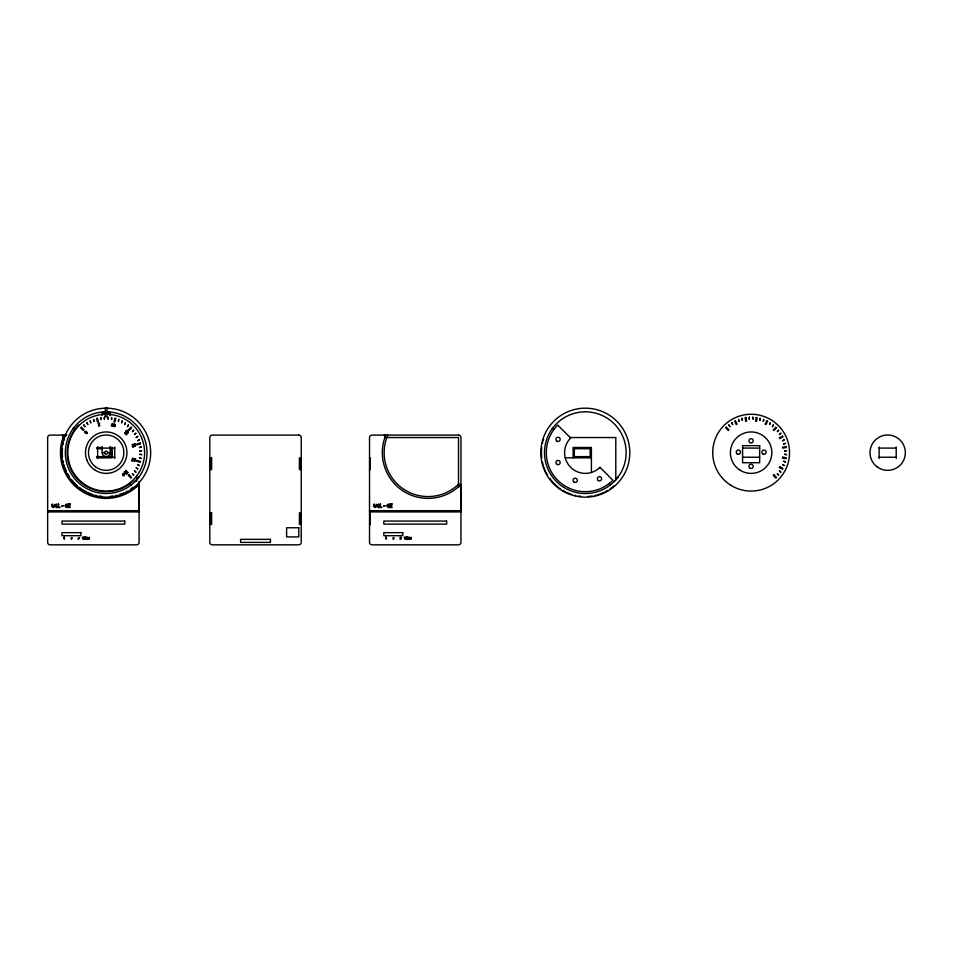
<?xml version="1.0" encoding="UTF-8"?>
<svg xmlns="http://www.w3.org/2000/svg" width="953" height="953" viewBox="0 0 953 953"><rect width="100%" height="100%" fill="white"/><g stroke="black" fill="none" stroke-linecap="round" stroke-linejoin="round"><path stroke-width="1.43" d="M47.65 510.701L139.09 510.701L139.09 484.386L136.41 486.959A45.72 45.72 0 0 1 63.16 437.177L63.958 435.104M369.514 510.701L460.954 510.701L460.954 484.386L458.274 486.959A45.72 45.72 0 0 1 385.024 437.177L385.834 435.104M63.16 437.177L63.303 435.878L62.255 435.104M385.024 437.177L385.179 435.878L384.119 435.104M65.364 436.51L65.948 435.104M387.811 435.104L386.739 437.796A43.886 43.886 0 0 0 458.083 484.66L459.072 483.695M73.131 428.659L73.512 428.147L74.977 429.243M139.209 476.667L135.052 481.551M552.275 428.659L552.657 428.147L554.122 429.243M618.354 476.667L614.197 481.551M599.497 467.768L599.973 467.315L612.898 480.252A39.013 39.013 0 0 1 559.971 482.337A39.013 39.013 0 0 1 553.753 429.732L554.491 428.755A39.013 39.013 0 0 1 557.731 425.074L570.656 438.011A20.728 20.728 0 0 0 565.808 459.691L566.046 460.299A20.728 20.728 0 0 0 599.973 467.315M136.41 486.959L137.947 486.054L139.078 487.114M458.274 486.959L459.811 486.054L460.954 487.114M105.259 412.446L102.209 412.625L102.209 415.591M102.209 413.852L105.259 413.662M104.901 413.673L104.949 413.673A39.013 39.013 0 0 0 102.495 413.828M66.924 435.104L50.092 435.104A2.442 2.442 0 0 0 47.65 437.546L47.65 542.4A2.442 2.442 0 0 0 50.092 544.83L136.648 544.83A2.442 2.442 0 0 0 139.09 542.4L139.09 481.456M386.62 437.546L458.512 437.546L458.512 485.006M569.68 437.546L615.793 437.546L615.793 479.847M96.789 447.481L102.424 447.481M109.452 447.481L112.263 447.481L112.263 457.845L96.789 457.845M97.635 448.089L114.705 448.089M742.59 448.089L759.66 448.089M879.142 448.089L896.201 448.089M96.634 448.708L102.4 448.708M102.209 446.731L102.209 452.663L104.651 452.663M107.701 452.663L110.131 452.663L110.131 446.731M96.634 456.63L111.048 456.63L111.048 448.708M97.635 457.237L114.705 457.237M742.59 457.237L759.66 457.237M879.142 457.237L896.201 457.237M565.189 457.845L591.408 457.845M47.65 511.916L139.09 511.916M369.514 511.916L460.954 511.916M109.952 412.613L106.176 412.435A40.229 40.229 0 0 1 109.952 412.613L110.131 415.591M109.845 413.828L106.176 413.65A39.013 39.013 0 0 1 109.845 413.828L110.131 413.852M78.098 538.886C79.397 535.526 80.29 539.207 78.086 538.886M409.325 539.35L408.873 537.456L407.705 537.266C407.681 541.221 407.658 537.349 408.956 539.35L409.742 539.35L409.742 537.552L410.29 538.779L410.993 537.552C410.981 542.602 411.803 534.609 410.386 538.421L409.492 537.266L409.492 539.35M87.462 539.35L87.009 537.456L85.841 537.266C85.818 541.221 85.794 537.349 87.092 539.35L87.879 539.35L87.879 537.552L88.415 538.779L89.129 537.552C89.117 542.602 89.927 534.609 88.522 538.421L87.616 537.266L87.616 539.35M609.229 483.493L610.349 484.934M130.084 483.493L131.204 484.934M86.675 459.691L86.902 460.299M896.201 447.076L896.201 458.453M879.142 447.076L879.142 458.453M591.408 472.509L591.408 447.481L573.122 447.481L573.122 457.845M370.121 457.666L370.121 469.853M370.121 512.523L370.121 524.722M136.648 475.476L136.648 481.325M114.729 447.076L114.729 458.453M97.635 447.076L97.659 458.453M106.188 414.257A38.406 38.406 0 0 1 139.65 471.521A38.406 38.406 0 0 1 73.345 472.557A38.406 38.406 0 0 1 104.985 414.281M614.34 485.589A43.886 43.886 0 0 1 609.98 488.96M607.657 490.438A43.886 43.886 0 0 1 605.238 491.772M603.999 492.379A43.886 43.886 0 0 1 601.474 493.475M600.176 493.964A43.886 43.886 0 0 1 597.555 494.81M596.233 495.179A43.886 43.886 0 0 1 594.886 495.5M592.182 496.013A43.886 43.886 0 0 1 588.072 496.465M581.187 496.358A43.886 43.886 0 0 1 578.447 496.013M575.743 495.5A43.886 43.886 0 0 1 574.397 495.179M571.752 494.404A43.886 43.886 0 0 1 570.442 493.964M569.155 493.475A43.886 43.886 0 0 1 566.63 492.379M565.391 491.772A43.886 43.886 0 0 1 562.973 490.438M560.638 488.96A43.886 43.886 0 0 1 559.518 488.174M558.41 487.34A43.886 43.886 0 0 1 549.81 478.466M547.534 475.011A43.886 43.886 0 0 1 546.2 472.593M545.604 471.354A43.886 43.886 0 0 1 545.033 470.091M544.508 468.816A43.886 43.886 0 0 1 544.02 467.53M543.567 466.231A43.886 43.886 0 0 1 543.162 464.909M542.805 463.575A43.886 43.886 0 0 1 542.483 462.241M541.769 458.167A43.886 43.886 0 0 1 541.769 447.16M542.483 443.085A43.886 43.886 0 0 1 542.805 441.751M543.162 440.417A43.886 43.886 0 0 1 543.567 439.107M110.131 452.663A3.967 3.967 0 0 1 106.176 456.63A3.967 3.967 0 0 1 102.209 452.663M133.754 480.252A39.013 39.013 0 0 1 80.838 482.337A39.013 39.013 0 0 1 74.608 429.732L75.347 428.755A39.013 39.013 0 0 1 78.587 425.074M102.388 412.613A40.229 40.229 0 0 1 104.901 412.446M133.075 487.34A43.886 43.886 0 0 1 130.847 488.96M127.321 491.129A43.886 43.886 0 0 1 126.094 491.772M123.604 492.951A43.886 43.886 0 0 1 119.733 494.404M117.088 495.179A43.886 43.886 0 0 1 115.742 495.5M113.038 496.013A43.886 43.886 0 0 1 110.298 496.358M102.042 496.358A43.886 43.886 0 0 1 99.303 496.013M96.598 495.5A43.886 43.886 0 0 1 95.252 495.179M92.608 494.404A43.886 43.886 0 0 1 91.309 493.964M90.011 493.475A43.886 43.886 0 0 1 87.485 492.379M86.246 491.772A43.886 43.886 0 0 1 85.031 491.129M83.828 490.438A43.886 43.886 0 0 1 82.649 489.723M81.505 488.96A43.886 43.886 0 0 1 79.266 487.34M77.145 485.589A43.886 43.886 0 0 1 71.487 479.562M69.116 476.178A43.886 43.886 0 0 1 67.711 473.808M66.46 471.354A43.886 43.886 0 0 1 64.875 467.53M64.423 466.231A43.886 43.886 0 0 1 64.018 464.909M63.339 462.241A43.886 43.886 0 0 1 63.053 460.895M62.469 456.797A43.886 43.886 0 0 1 62.469 448.529M63.053 444.443A43.886 43.886 0 0 1 63.339 443.085M64.018 440.417A43.886 43.886 0 0 1 64.423 439.107M106.176 411.827A40.848 40.848 0 0 1 141.759 472.712A40.848 40.848 0 0 1 71.237 473.82A40.848 40.848 0 0 1 104.89 411.839M115.122 424.669C114.491 429.35 112.895 423.346 115.122 424.669M133.873 444.372C134.909 450.257 137.172 441.644 133.873 444.372M127.75 472.354C125.951 476.238 125.212 471.27 127.75 472.354M134.242 444.336C134.73 449.018 136.505 443.062 134.242 444.336M113.431 425.788C115.885 429.612 115.408 420.19 113.431 425.788M128.143 432.34C127.273 434.902 129.417 430.244 126.165 431.34L126.785 430.244L125.665 431.364C126.213 433.794 127.547 430.565 128.143 432.34M107.892 417.223L108.106 419.058L107.892 417.223M139.805 454.271L141.616 454.676L139.805 454.271M752.822 417.223L753.037 419.058L752.822 417.223M784.736 454.271L786.547 454.676L784.736 454.271M54.559 506.15C54.13 509.676 49.675 505.376 52.498 503.982C52.594 513.107 55.488 499.813 54.559 506.15M376.423 506.15C375.994 509.676 371.539 505.376 374.362 503.982C374.458 513.107 377.352 499.813 376.423 506.15M55.524 505.4C57.656 507.556 57.883 508.973 55.048 506.138C55.643 502.91 59.134 504.006 55.524 505.4M65.507 505.4C67.639 507.556 67.854 508.973 65.03 506.138C65.626 502.91 69.116 504.006 65.507 505.4M377.388 505.4C379.52 507.556 379.747 508.973 376.911 506.138C377.519 502.91 380.997 504.006 377.388 505.4M387.371 505.4C389.503 507.556 389.729 508.973 386.894 506.138C387.49 502.91 390.98 504.006 387.371 505.4M126.189 470.83C125.748 472.414 122.663 471.437 124.795 472.712C127.237 472.176 125.462 468.816 126.189 470.83M400.927 538.624L399.95 539.184L401.213 538.648L401.07 537.325L400.01 537.266L400.927 538.624M99.696 425.288C96.527 427.861 100.553 424.99 98.088 423.323L99.684 423.323L98.469 424.43L99.696 425.288M133.039 458.846C130.061 460.633 134.111 461.788 131.669 460.573C135.838 459.549 130.573 456.88 133.039 458.846M124.712 432.674L126.225 434.902L127.225 433.901L124.712 432.674M125.486 473.26C127.869 476.703 128.75 468.34 125.486 473.26M133.015 445.099C130.573 448.065 135.945 446.326 132.574 446.85C135.29 443.872 129.918 443.872 133.015 445.099M71.951 537.837C71.523 542.328 70.427 535.896 71.951 537.837M393.815 537.837C393.398 542.34 392.279 535.824 393.815 537.837M86.854 537.849C86.127 539.279 86.008 536.587 86.854 537.849M408.718 537.849C407.991 539.279 407.872 536.587 408.718 537.849M111.596 417.593L111.608 419.451L111.596 417.593M139.46 457.774L141.223 458.369L139.46 457.774M756.217 417.545L755.646 421.155L756.551 421.297L757.123 417.688L756.217 417.545M782.627 457.19L782.484 458.095L786.094 458.667L786.237 457.762L782.627 457.19M87.354 433.031C84.162 435.759 84.781 427.909 87.354 433.031M135.314 460.692C132.205 462.693 135.85 460.609 134.23 458.596L135.767 459.012L134.504 459.024L135.314 460.692M64.149 537.17C62.719 538.838 65.686 540.708 64.149 537.17M386.013 537.17C384.595 538.838 387.549 540.708 386.013 537.17M114.932 418.272L113.991 421.798L114.872 422.036L115.813 418.51L114.932 418.272M137.053 460.466L136.815 461.347L140.353 462.288L140.591 461.407L137.053 460.466M760.16 418.343L759.982 420.19L760.16 418.343M783.676 461.228L785.355 461.991L783.676 461.228M111.418 425.681L112.692 426.372L113.038 423.442L112.061 423.573L111.418 425.681M85.103 431.792C86.27 435.521 88.105 431.387 85.103 431.792M118.768 419.487L118.398 421.297L118.768 419.487M137.673 464.587L139.269 465.529L137.673 464.587M763.698 419.487L763.329 421.297L763.698 419.487M782.604 464.587L784.2 465.529L782.604 464.587M122.163 420.976L121.603 422.751L122.163 420.976M136.255 467.804L137.744 468.912L136.255 467.804M766.82 420.845L765.164 424.097L765.974 424.514L767.641 421.25L766.82 420.845M779.685 466.708L779.268 467.518L782.532 469.186L782.949 468.364L779.685 466.708M125.391 422.822L124.652 424.526L125.391 422.822M134.504 470.865L135.874 472.116L134.504 470.865M770.322 422.822L769.583 424.526L770.322 422.822M779.435 470.865L780.805 472.116L779.435 470.865M128.405 424.99L127.488 426.61L128.405 424.99M132.443 473.724L133.67 475.118L132.443 473.724M773.336 424.99L772.418 426.61L773.336 424.99M777.374 473.724L778.601 475.118L777.374 473.724M81.422 427.254L80.779 427.897L83.364 430.482L84.007 429.839L81.422 427.254M130.966 427.254L128.369 429.839L129.024 430.482L131.609 427.897L130.966 427.254M122.877 473.903L122.651 475.511L124.271 475.738L124.498 474.129L122.877 473.903M129.024 474.844L128.369 475.499L130.966 478.084L131.609 477.429L129.024 474.844M726.353 427.254L725.71 427.897L728.295 430.482L728.938 429.839L726.353 427.254M775.897 427.254L773.3 429.839L773.955 430.482L776.54 427.897L775.897 427.254M773.955 474.844L773.3 475.499L775.897 478.084L776.54 477.429L773.955 474.844M83.983 424.99L84.888 426.61L83.983 424.99M133.67 430.22L132.443 431.602L133.67 430.22M728.914 424.99L729.819 426.61L728.914 424.99M778.601 430.22L777.374 431.602L778.601 430.22M86.997 422.822L87.736 424.526L86.997 422.822M135.874 433.21L134.504 434.461L135.874 433.21M731.928 422.822L732.666 424.526L731.928 422.822M780.805 433.21L779.435 434.461L780.805 433.21M90.213 420.976L90.773 422.751L90.213 420.976M137.744 436.414L136.255 437.522L137.744 436.414M735.418 420.845L734.608 421.25L736.264 424.514L737.086 424.097L735.418 420.845M782.532 436.152L779.268 437.808L779.685 438.618L782.949 436.962L782.532 436.152M93.62 419.487L93.99 421.297L93.62 419.487M139.269 439.809L137.673 440.751L139.269 439.809M738.551 419.487L738.92 421.297L738.551 419.487M784.2 439.809L782.604 440.751L784.2 439.809M97.444 418.272L96.563 418.51L97.516 422.036L98.397 421.798L97.444 418.272M140.353 443.038L136.815 443.991L137.053 444.872L140.591 443.919L140.353 443.038M742.089 418.343L742.268 420.19L742.089 418.343M785.355 443.336L783.676 444.098L785.355 443.336M100.792 417.593L100.78 419.451L100.792 417.593M141.223 446.969L139.46 447.553L141.223 446.969M746.02 417.545L745.115 417.688L745.687 421.297L746.592 421.155L746.02 417.545M786.094 446.659L782.484 447.231L782.627 448.136L786.237 447.565L786.094 446.659M104.485 417.223L104.282 419.058L104.485 417.223M749.415 417.223L749.213 419.058L749.415 417.223M141.616 450.65L139.805 451.055L141.616 450.65M786.547 450.65L784.736 451.055L786.547 450.65M107.081 408.17L105.259 408.17L105.259 416.699L107.081 416.699L107.081 408.17M298.801 435.104L212.245 435.104A2.442 2.442 0 0 0 209.803 437.546L209.803 542.4A2.442 2.442 0 0 0 212.245 544.83L298.801 544.83A2.442 2.442 0 0 0 301.243 542.4L301.243 437.546A2.442 2.442 0 0 0 298.801 435.104M458.512 435.104L371.956 435.104A2.442 2.442 0 0 0 369.514 437.546L369.514 542.4A2.442 2.442 0 0 0 371.956 544.83L458.512 544.83A2.442 2.442 0 0 0 460.954 542.4L460.954 437.546A2.442 2.442 0 0 0 458.512 435.104M759.66 445.659L742.59 445.659L742.59 462.717L759.66 462.717L759.66 445.659M590.193 448.708L574.337 448.708L574.337 456.63L590.193 456.63L590.193 448.708M211.626 457.964L210.41 457.964L210.41 469.555L211.626 469.555L211.626 457.964M300.636 457.964L299.409 457.964L299.409 469.555L300.636 469.555L300.636 457.964M58.55 503.982L58.085 507.461L60.11 507.461L58.55 507.044L58.55 503.982M70.248 503.982L68.068 503.982L68.068 507.461L70.248 507.461L68.533 507.044L68.533 505.757L70.129 505.757L68.533 505.34L68.533 504.387L70.248 503.982M380.414 503.982L379.961 507.461L381.974 507.461L380.414 507.044L380.414 503.982M392.112 503.982L389.932 503.982L389.932 507.461L392.112 507.461L390.396 507.044L390.396 505.757L391.993 505.757L390.396 505.34L390.396 504.387L392.112 503.982M63.136 505.721L61.826 506.15L63.136 505.721M385.012 505.721L383.69 506.15L385.012 505.721M211.626 512.833L210.41 512.833L210.41 524.412L211.626 524.412L211.626 512.833M300.636 512.833L299.409 512.833L299.409 524.412L300.636 524.412L300.636 512.833M124.76 521.065L61.981 521.065L61.981 524.114L124.76 524.114L124.76 521.065M446.635 521.065L383.845 521.065L383.845 524.114L446.635 524.114L446.635 521.065M298.801 527.771L286.615 527.771L286.615 536.908L298.801 536.908L298.801 527.771M80.874 532.644L61.981 532.644L61.981 535.693L80.874 535.693L80.874 532.644M402.738 532.644L383.845 532.644L383.845 535.693L402.738 535.693L402.738 532.644M84.019 537.266L82.339 537.266L83.042 539.35L84.019 537.266M85.532 537.266L84.233 537.266L84.233 539.35L85.532 539.35L84.507 539.1L84.507 538.326L85.46 538.326L84.507 537.504L85.532 537.266M405.883 537.266L404.203 537.266L404.906 539.35L405.883 537.266M407.396 537.266L406.097 537.266L406.097 539.35L407.396 539.35L406.371 539.1L406.371 538.326L407.336 538.326L406.371 537.504L407.396 537.266M270.461 539.35L240.585 539.35L240.585 542.4L270.461 542.4L270.461 539.35M95.276 470.282A20.728 20.728 0 0 0 126.904 453.318A20.728 20.728 0 0 0 96.396 434.401A20.728 20.728 0 0 0 95.276 470.282M740.195 470.282A20.728 20.728 0 0 0 771.835 453.318A20.728 20.728 0 0 0 741.327 434.401A20.728 20.728 0 0 0 740.195 470.282M730.88 485.303A38.406 38.406 0 0 0 789.513 453.866A38.406 38.406 0 0 0 732.976 418.82A38.406 38.406 0 0 0 730.88 485.303M762.829 453.973A2.132 2.132 0 0 0 766.117 452.282A2.132 2.132 0 0 0 763.008 450.281A2.132 2.132 0 0 0 762.829 453.973M737.217 453.973A2.132 2.132 0 0 0 740.517 452.282A2.132 2.132 0 0 0 737.408 450.281A2.132 2.132 0 0 0 737.217 453.973M749.928 442.573A2.132 2.132 0 0 0 753.227 440.882A2.132 2.132 0 0 0 750.118 438.88A2.132 2.132 0 0 0 749.928 442.573M749.928 468.173A2.132 2.132 0 0 0 753.227 466.493A2.132 2.132 0 0 0 750.118 464.48A2.132 2.132 0 0 0 749.928 468.173M563.795 487.376A40.848 40.848 0 0 0 626.133 453.95A40.848 40.848 0 0 0 566.011 416.675A40.848 40.848 0 0 0 563.795 487.376M563.068 491.2A44.505 44.505 0 0 0 629.814 452.663A44.505 44.505 0 0 0 563.068 414.126A44.505 44.505 0 0 0 563.068 491.2M574.004 482.111A2.132 2.132 0 0 0 577.292 480.431A2.132 2.132 0 0 0 574.194 478.43A2.132 2.132 0 0 0 574.004 482.111M598.341 480.55A2.132 2.132 0 0 0 601.629 478.859A2.132 2.132 0 0 0 598.52 476.857A2.132 2.132 0 0 0 598.341 480.55M556.897 464.337A2.132 2.132 0 0 0 560.185 462.646A2.132 2.132 0 0 0 557.088 460.644A2.132 2.132 0 0 0 556.897 464.337M556.897 441.168A2.132 2.132 0 0 0 560.185 439.488A2.132 2.132 0 0 0 557.088 437.475A2.132 2.132 0 0 0 556.897 441.168M876.986 466.744A17.678 17.678 0 0 0 905.207 454.879A17.678 17.678 0 0 0 880.822 436.367A17.678 17.678 0 0 0 876.986 466.744M105.092 453.747A1.525 1.525 0 0 0 107.641 453.056A1.525 1.525 0 0 0 105.771 451.198A1.525 1.525 0 0 0 105.092 453.747M95.479 466.744A17.678 17.678 0 0 0 123.711 454.879A17.678 17.678 0 0 0 99.326 436.367A17.678 17.678 0 0 0 95.479 466.744M83.924 491.2A44.505 44.505 0 0 0 150.669 452.663A44.505 44.505 0 0 0 83.924 414.126A44.505 44.505 0 0 0 83.924 491.2"/></g></svg>
